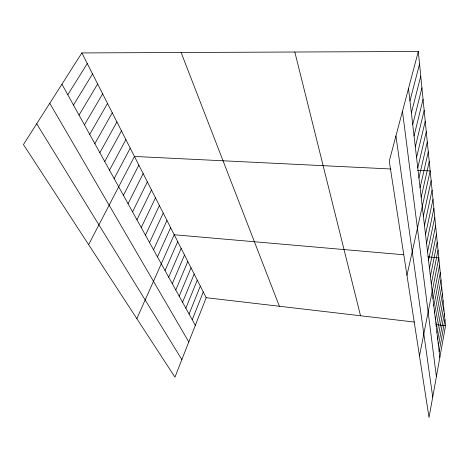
<?xml version="1.0" encoding="UTF-8"?>
<svg xmlns="http://www.w3.org/2000/svg" width="469" height="469" viewBox="0 0 469 469"><rect width="100%" height="100%" fill="white"/><g stroke="black" fill="none" stroke-linecap="round" stroke-linejoin="round"><path stroke-width="0.7" d="M418.307 51.484L445.55 325.703L429.035 417.516L389.258 161.148L418.307 51.484L81.87 52.933L23.45 144.552L174.949 377.176L206.19 297.698L81.87 52.933M439.148 351.557L444.94 319.594M438.445 345.501L444.325 313.345M437.724 339.31L443.686 306.961M436.985 332.972L443.041 300.424M436.229 326.483L442.373 293.741M435.455 319.84L441.692 286.893M434.663 313.028L441.001 279.893M433.848 306.052L440.285 272.718M433.016 298.9L439.559 265.366M419.479 355.948L438.808 257.839L427.957 256.889M431.287 284.044L438.04 250.124M430.39 276.329L437.255 242.209M429.469 268.403L436.451 234.095M428.519 260.272L435.625 225.771M427.546 251.917L434.775 217.229M426.55 243.335L433.901 208.453M425.524 234.512L433.01 199.448M424.468 225.442L432.09 190.197M423.378 216.109L431.146 180.688M406.969 275.309L430.173 170.909L417.609 170.294M421.185 197.256L429.241 161.5M420.077 187.747L428.279 151.839M418.94 177.962L427.294 141.908M417.768 167.902L426.28 131.701M416.56 157.549L425.236 121.213M415.317 146.885L424.164 110.42M414.039 135.899L423.061 99.317M412.726 124.578L421.924 87.885M411.366 112.912L420.757 76.113M409.965 100.87L419.55 63.983M192.231 319.747L203.276 291.964M189.077 314.042L200.31 286.113M185.853 308.215L197.279 280.145M182.564 302.271L194.184 274.06M179.205 296.197L191.03 267.846M175.775 289.994L187.805 261.503M172.27 283.657L184.516 255.025M168.688 277.179L181.157 248.412M165.024 270.56L177.728 241.652M136.842 318.668L174.222 234.752L403.727 254.778M157.455 256.877L170.634 227.694M153.545 249.801L166.976 220.483M149.541 242.561L163.23 213.108M145.443 235.151L159.396 205.569M141.245 227.565L155.479 197.854M136.948 219.803L151.469 189.957M132.551 211.847L147.366 181.878M128.043 203.698L143.162 173.606M123.423 195.344L138.859 165.129M88.629 244.63L134.451 156.453L390.953 168.992M114.143 178.566L130.224 148.128M109.488 170.153L125.897 139.61M104.722 161.535L121.465 130.892M99.838 152.701L116.933 121.963M94.832 143.649L112.29 112.818M89.696 134.363L107.53 103.45M84.432 124.842L102.652 93.847M79.027 115.075L97.652 84.004M73.481 105.05L92.528 73.909M67.788 94.756L87.269 63.555M206.19 297.698L414.338 322.051M435.936 324.577L445.55 325.703M36.693 123.787L181.872 359.571M49.767 103.28L188.796 341.954M61.943 84.186L195.327 325.339M181.104 52.505L279.377 306.257M294.825 52.012L360.532 315.754M395.936 135.94L432.717 397.05M402.472 111.253L436.387 376.642M408.517 88.448L439.834 357.466"/></g></svg>
